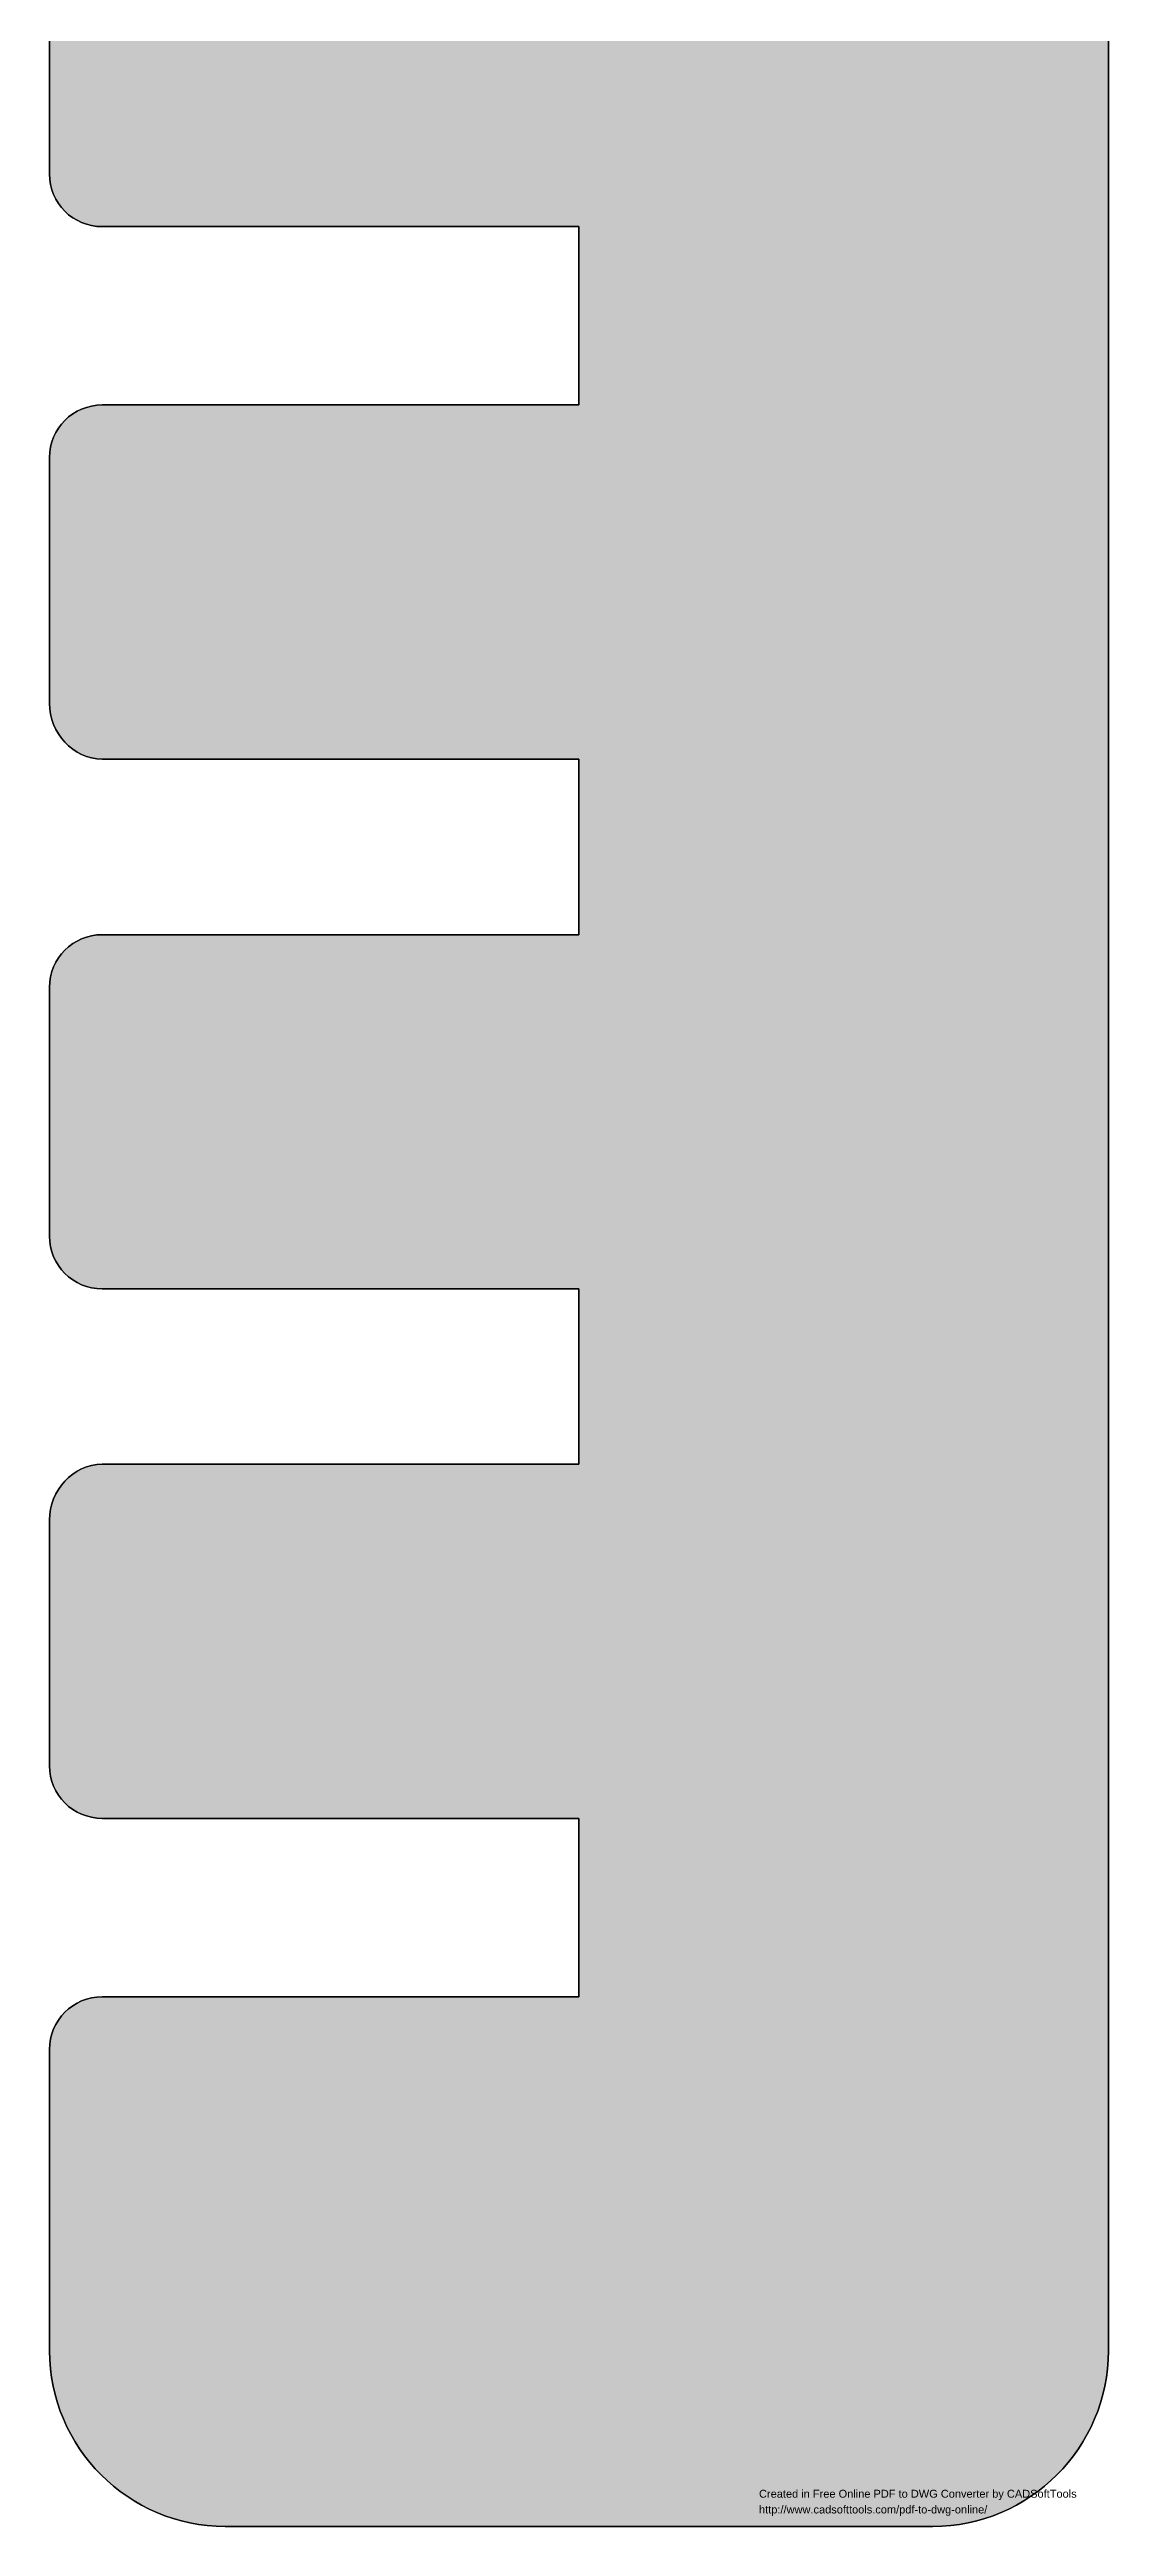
# Model space of a CAD drawing. Header units: millimetres. Extents: x 0 to 5.8, y 1.8 to 28.9.
# Drawn here: x 0 to 5.79, y 1.78 to 15.32 of the extents above; entities that cross this region are included whole.
import ezdxf

# ---------------------------------------------------------------- set-up
doc = ezdxf.new("R2010")
doc.units = ezdxf.units.MM
doc.layers.get('0').update_dxf_attribs({"linetype": 'CONTINUOUS'})
doc.layers.add('111B9D0', color=7, linetype='CONTINUOUS')
doc.styles.add('111BAF0', font='Arial.ttf')

# ---------------------------------------------------------------- blocks, each defined once
blk = doc.blocks.new('11CD5F0')
at = {"layer": '111B9D0', "color": 1, "style": '111BAF0'}
for s, p in [('Created in Free Online PDF to DWG Converter by CADSoftTools', (0, 0)), ('http://www.cadsofttools.com/pdf-to-dwg-online/', (0, -2))]:
    blk.add_text(s, height=1, dxfattribs=at).set_placement(p)

msp = doc.modelspace()

# ---------------------------------------------------------------- hatches: boundary and pattern name
h = msp.add_hatch(color=254)
edge = h.paths.add_edge_path()
edge.add_line((0, 26.251), (0, 27.899))
edge.add_spline(control_points=[(0, 27.899), (0, 28.427), (0.432, 28.859), (0.96, 28.859)], knot_values=[0, 0, 0, 0, 1, 1, 1, 1], degree=3, periodic=0)
edge.add_line((0.96, 28.859), (4.831, 28.859))
edge.add_spline(control_points=[(4.831, 28.859), (5.359, 28.859), (5.791, 28.427), (5.791, 27.899)], knot_values=[0, 0, 0, 0, 1, 1, 1, 1], degree=3, periodic=0)
edge.add_line((5.791, 27.899), (5.791, 2.736))
edge.add_spline(control_points=[(5.791, 2.736), (5.791, 2.208), (5.359, 1.776), (4.831, 1.776)], knot_values=[0, 0, 0, 0, 1, 1, 1, 1], degree=3, periodic=0)
edge.add_line((4.831, 1.776), (0.96, 1.776))
edge.add_spline(control_points=[(0.96, 1.776), (0.432, 1.776), (0, 2.208), (0, 2.736)], knot_values=[0, 0, 0, 0, 1, 1, 1, 1], degree=3, periodic=0)
edge.add_line((0, 2.736), (0, 4.383))
edge.add_spline(control_points=[(0, 4.383), (0, 4.543), (0.128, 4.671), (0.288, 4.671)], knot_values=[0, 0, 0, 0, 1, 1, 1, 1], degree=3, periodic=0)
edge.add_line((0.288, 4.671), (2.895, 4.671))
edge.add_line((2.895, 4.671), (2.895, 5.647))
edge.add_line((2.895, 5.647), (0.288, 5.647))
edge.add_spline(control_points=[(0.288, 5.647), (0.128, 5.647), (0, 5.775), (0, 5.935)], knot_values=[0, 0, 0, 0, 1, 1, 1, 1], degree=3, periodic=0)
edge.add_line((0, 5.935), (0, 7.279))
edge.add_spline(control_points=[(0, 7.279), (0, 7.439), (0.128, 7.583), (0.288, 7.583)], knot_values=[0, 0, 0, 0, 1, 1, 1, 1], degree=3, periodic=0)
edge.add_line((0.288, 7.583), (2.895, 7.583))
edge.add_line((2.895, 7.583), (2.895, 8.542))
edge.add_line((2.895, 8.542), (0.288, 8.542))
edge.add_spline(control_points=[(0.288, 8.542), (0.128, 8.542), (0, 8.67), (0, 8.83)], knot_values=[0, 0, 0, 0, 1, 1, 1, 1], degree=3, periodic=0)
edge.add_line((0, 8.83), (0, 10.19))
edge.add_spline(control_points=[(0, 10.19), (0, 10.35), (0.128, 10.478), (0.288, 10.478)], knot_values=[0, 0, 0, 0, 1, 1, 1, 1], degree=3, periodic=0)
edge.add_line((0.288, 10.478), (2.895, 10.478))
edge.add_line((2.895, 10.478), (2.895, 11.438))
edge.add_line((2.895, 11.438), (0.288, 11.438))
edge.add_spline(control_points=[(0.288, 11.438), (0.128, 11.438), (0, 11.582), (0, 11.742)], knot_values=[0, 0, 0, 0, 1, 1, 1, 1], degree=3, periodic=0)
edge.add_line((0, 11.742), (0, 13.086))
edge.add_spline(control_points=[(0, 13.086), (0, 13.246), (0.128, 13.374), (0.288, 13.374)], knot_values=[0, 0, 0, 0, 1, 1, 1, 1], degree=3, periodic=0)
edge.add_line((0.288, 13.374), (2.895, 13.374))
edge.add_line((2.895, 13.374), (2.895, 14.349))
edge.add_line((2.895, 14.349), (0.288, 14.349))
edge.add_spline(control_points=[(0.288, 14.349), (0.128, 14.349), (0, 14.477), (0, 14.637)], knot_values=[0, 0, 0, 0, 1, 1, 1, 1], degree=3, periodic=0)
edge.add_line((0, 14.637), (0, 15.997))
edge.add_spline(control_points=[(0, 15.997), (0, 16.157), (0.128, 16.285), (0.288, 16.285)], knot_values=[0, 0, 0, 0, 1, 1, 1, 1], degree=3, periodic=0)
edge.add_line((0.288, 16.285), (2.895, 16.285))
edge.add_line((2.895, 16.285), (2.895, 17.245))
edge.add_line((2.895, 17.245), (0.288, 17.245))
edge.add_spline(control_points=[(0.288, 17.245), (0.128, 17.245), (0, 17.373), (0, 17.533)], knot_values=[0, 0, 0, 0, 1, 1, 1, 1], degree=3, periodic=0)
edge.add_line((0, 17.533), (0, 18.893))
edge.add_spline(control_points=[(0, 18.893), (0, 19.053), (0.128, 19.181), (0.288, 19.181)], knot_values=[0, 0, 0, 0, 1, 1, 1, 1], degree=3, periodic=0)
edge.add_line((0.288, 19.181), (2.895, 19.181))
edge.add_line((2.895, 19.181), (2.895, 20.156))
edge.add_line((2.895, 20.156), (0.288, 20.156))
edge.add_spline(control_points=[(0.288, 20.156), (0.128, 20.156), (0, 20.284), (0, 20.444)], knot_values=[0, 0, 0, 0, 1, 1, 1, 1], degree=3, periodic=0)
edge.add_line((0, 20.444), (0, 21.788))
edge.add_spline(control_points=[(0, 21.788), (0, 21.964), (0.128, 22.092), (0.288, 22.092)], knot_values=[0, 0, 0, 0, 1, 1, 1, 1], degree=3, periodic=0)
edge.add_line((0.288, 22.092), (2.895, 22.092))
edge.add_line((2.895, 22.092), (2.895, 23.052))
edge.add_line((2.895, 23.052), (0.288, 23.052))
edge.add_spline(control_points=[(0.288, 23.052), (0.128, 23.052), (0, 23.18), (0, 23.34)], knot_values=[0, 0, 0, 0, 1, 1, 1, 1], degree=3, periodic=0)
edge.add_line((0, 23.34), (0, 24.7))
edge.add_spline(control_points=[(0, 24.7), (0, 24.86), (0.128, 24.987), (0.288, 24.987)], knot_values=[0, 0, 0, 0, 1, 1, 1, 1], degree=3, periodic=0)
edge.add_line((0.288, 24.987), (2.895, 24.987))
edge.add_line((2.895, 24.987), (2.895, 25.963))
edge.add_line((2.895, 25.963), (0.288, 25.963))
edge.add_spline(control_points=[(0.288, 25.963), (0.128, 25.963), (0, 26.091), (0, 26.251)], knot_values=[0, 0, 0, 0, 1, 1, 1, 1], degree=3, periodic=0)
h = msp.add_hatch(color=254)
edge = h.paths.add_edge_path()
edge.add_line((0, 26.251), (0, 27.899))
edge.add_spline(control_points=[(0, 27.899), (0, 28.427), (0.432, 28.859), (0.96, 28.859)], knot_values=[0, 0, 0, 0, 1, 1, 1, 1], degree=3, periodic=0)
edge.add_line((0.96, 28.859), (4.831, 28.859))
edge.add_spline(control_points=[(4.831, 28.859), (5.359, 28.859), (5.791, 28.427), (5.791, 27.899)], knot_values=[0, 0, 0, 0, 1, 1, 1, 1], degree=3, periodic=0)
edge.add_line((5.791, 27.899), (5.791, 2.736))
edge.add_spline(control_points=[(5.791, 2.736), (5.791, 2.208), (5.359, 1.776), (4.831, 1.776)], knot_values=[0, 0, 0, 0, 1, 1, 1, 1], degree=3, periodic=0)
edge.add_line((4.831, 1.776), (0.96, 1.776))
edge.add_spline(control_points=[(0.96, 1.776), (0.432, 1.776), (0, 2.208), (0, 2.736)], knot_values=[0, 0, 0, 0, 1, 1, 1, 1], degree=3, periodic=0)
edge.add_line((0, 2.736), (0, 4.383))
edge.add_spline(control_points=[(0, 4.383), (0, 4.543), (0.128, 4.671), (0.288, 4.671)], knot_values=[0, 0, 0, 0, 1, 1, 1, 1], degree=3, periodic=0)
edge.add_line((0.288, 4.671), (2.895, 4.671))
edge.add_line((2.895, 4.671), (2.895, 5.647))
edge.add_line((2.895, 5.647), (0.288, 5.647))
edge.add_spline(control_points=[(0.288, 5.647), (0.128, 5.647), (0, 5.775), (0, 5.935)], knot_values=[0, 0, 0, 0, 1, 1, 1, 1], degree=3, periodic=0)
edge.add_line((0, 5.935), (0, 7.279))
edge.add_spline(control_points=[(0, 7.279), (0, 7.439), (0.128, 7.583), (0.288, 7.583)], knot_values=[0, 0, 0, 0, 1, 1, 1, 1], degree=3, periodic=0)
edge.add_line((0.288, 7.583), (2.895, 7.583))
edge.add_line((2.895, 7.583), (2.895, 8.542))
edge.add_line((2.895, 8.542), (0.288, 8.542))
edge.add_spline(control_points=[(0.288, 8.542), (0.128, 8.542), (0, 8.67), (0, 8.83)], knot_values=[0, 0, 0, 0, 1, 1, 1, 1], degree=3, periodic=0)
edge.add_line((0, 8.83), (0, 10.19))
edge.add_spline(control_points=[(0, 10.19), (0, 10.35), (0.128, 10.478), (0.288, 10.478)], knot_values=[0, 0, 0, 0, 1, 1, 1, 1], degree=3, periodic=0)
edge.add_line((0.288, 10.478), (2.895, 10.478))
edge.add_line((2.895, 10.478), (2.895, 11.438))
edge.add_line((2.895, 11.438), (0.288, 11.438))
edge.add_spline(control_points=[(0.288, 11.438), (0.128, 11.438), (0, 11.582), (0, 11.742)], knot_values=[0, 0, 0, 0, 1, 1, 1, 1], degree=3, periodic=0)
edge.add_line((0, 11.742), (0, 13.086))
edge.add_spline(control_points=[(0, 13.086), (0, 13.246), (0.128, 13.374), (0.288, 13.374)], knot_values=[0, 0, 0, 0, 1, 1, 1, 1], degree=3, periodic=0)
edge.add_line((0.288, 13.374), (2.895, 13.374))
edge.add_line((2.895, 13.374), (2.895, 14.349))
edge.add_line((2.895, 14.349), (0.288, 14.349))
edge.add_spline(control_points=[(0.288, 14.349), (0.128, 14.349), (0, 14.477), (0, 14.637)], knot_values=[0, 0, 0, 0, 1, 1, 1, 1], degree=3, periodic=0)
edge.add_line((0, 14.637), (0, 15.997))
edge.add_spline(control_points=[(0, 15.997), (0, 16.157), (0.128, 16.285), (0.288, 16.285)], knot_values=[0, 0, 0, 0, 1, 1, 1, 1], degree=3, periodic=0)
edge.add_line((0.288, 16.285), (2.895, 16.285))
edge.add_line((2.895, 16.285), (2.895, 17.245))
edge.add_line((2.895, 17.245), (0.288, 17.245))
edge.add_spline(control_points=[(0.288, 17.245), (0.128, 17.245), (0, 17.373), (0, 17.533)], knot_values=[0, 0, 0, 0, 1, 1, 1, 1], degree=3, periodic=0)
edge.add_line((0, 17.533), (0, 18.893))
edge.add_spline(control_points=[(0, 18.893), (0, 19.053), (0.128, 19.181), (0.288, 19.181)], knot_values=[0, 0, 0, 0, 1, 1, 1, 1], degree=3, periodic=0)
edge.add_line((0.288, 19.181), (2.895, 19.181))
edge.add_line((2.895, 19.181), (2.895, 20.156))
edge.add_line((2.895, 20.156), (0.288, 20.156))
edge.add_spline(control_points=[(0.288, 20.156), (0.128, 20.156), (0, 20.284), (0, 20.444)], knot_values=[0, 0, 0, 0, 1, 1, 1, 1], degree=3, periodic=0)
edge.add_line((0, 20.444), (0, 21.788))
edge.add_spline(control_points=[(0, 21.788), (0, 21.964), (0.128, 22.092), (0.288, 22.092)], knot_values=[0, 0, 0, 0, 1, 1, 1, 1], degree=3, periodic=0)
edge.add_line((0.288, 22.092), (2.895, 22.092))
edge.add_line((2.895, 22.092), (2.895, 23.052))
edge.add_line((2.895, 23.052), (0.288, 23.052))
edge.add_spline(control_points=[(0.288, 23.052), (0.128, 23.052), (0, 23.18), (0, 23.34)], knot_values=[0, 0, 0, 0, 1, 1, 1, 1], degree=3, periodic=0)
edge.add_line((0, 23.34), (0, 24.7))
edge.add_spline(control_points=[(0, 24.7), (0, 24.86), (0.128, 24.987), (0.288, 24.987)], knot_values=[0, 0, 0, 0, 1, 1, 1, 1], degree=3, periodic=0)
edge.add_line((0.288, 24.987), (2.895, 24.987))
edge.add_line((2.895, 24.987), (2.895, 25.963))
edge.add_line((2.895, 25.963), (0.288, 25.963))
edge.add_spline(control_points=[(0.288, 25.963), (0.128, 25.963), (0, 26.091), (0, 26.251)], knot_values=[0, 0, 0, 0, 1, 1, 1, 1], degree=3, periodic=0)
h = msp.add_hatch(color=254)
edge = h.paths.add_edge_path()
edge.add_spline(control_points=[(0, 14.637), (0, 14.477), (0.128, 14.349), (0.288, 14.349), (0.288, 14.349), (0.128, 14.349), (0, 14.477), (0, 14.637)], knot_values=[0, 0, 0, 0, 0.125, 0.125, 0.125, 0.125, 1, 1, 1, 1], degree=3, periodic=0)
h = msp.add_hatch(color=254)
edge = h.paths.add_edge_path()
edge.add_spline(control_points=[(0, 13.086), (0, 13.246), (0.128, 13.374), (0.288, 13.374), (0.288, 13.374), (0.128, 13.374), (0, 13.246), (0, 13.086)], knot_values=[0, 0, 0, 0, 0.125, 0.125, 0.125, 0.125, 1, 1, 1, 1], degree=3, periodic=0)
h = msp.add_hatch(color=254)
edge = h.paths.add_edge_path()
edge.add_spline(control_points=[(0.288, 11.438), (0.128, 11.438), (0, 11.582), (0, 11.742), (0, 11.742), (0, 11.582), (0.128, 11.438), (0.288, 11.438)], knot_values=[0, 0, 0, 0, 0.125, 0.125, 0.125, 0.125, 1, 1, 1, 1], degree=3, periodic=0)
h = msp.add_hatch(color=254)
edge = h.paths.add_edge_path()
edge.add_spline(control_points=[(0, 10.19), (0, 10.35), (0.128, 10.478), (0.288, 10.478), (0.288, 10.478), (0.128, 10.478), (0, 10.35), (0, 10.19)], knot_values=[0, 0, 0, 0, 0.125, 0.125, 0.125, 0.125, 1, 1, 1, 1], degree=3, periodic=0)
h = msp.add_hatch(color=254)
edge = h.paths.add_edge_path()
edge.add_spline(control_points=[(0.288, 8.542), (0.128, 8.542), (0, 8.67), (0, 8.83), (0, 8.83), (0, 8.67), (0.128, 8.542), (0.288, 8.542)], knot_values=[0, 0, 0, 0, 0.125, 0.125, 0.125, 0.125, 1, 1, 1, 1], degree=3, periodic=0)
h = msp.add_hatch(color=254)
edge = h.paths.add_edge_path()
edge.add_spline(control_points=[(0, 7.279), (0, 7.439), (0.128, 7.583), (0.288, 7.583), (0.288, 7.583), (0.128, 7.583), (0, 7.439), (0, 7.279)], knot_values=[0, 0, 0, 0, 0.125, 0.125, 0.125, 0.125, 1, 1, 1, 1], degree=3, periodic=0)
h = msp.add_hatch(color=254)
edge = h.paths.add_edge_path()
edge.add_spline(control_points=[(0.288, 5.647), (0.128, 5.647), (0, 5.775), (0, 5.935), (0, 5.935), (0, 5.775), (0.128, 5.647), (0.288, 5.647)], knot_values=[0, 0, 0, 0, 0.125, 0.125, 0.125, 0.125, 1, 1, 1, 1], degree=3, periodic=0)
h = msp.add_hatch(color=254)
edge = h.paths.add_edge_path()
edge.add_spline(control_points=[(0, 4.383), (0, 4.543), (0.128, 4.671), (0.288, 4.671), (0.288, 4.671), (0.128, 4.671), (0, 4.543), (0, 4.383)], knot_values=[0, 0, 0, 0, 0.125, 0.125, 0.125, 0.125, 1, 1, 1, 1], degree=3, periodic=0)
h = msp.add_hatch(color=254)
edge = h.paths.add_edge_path()
edge.add_spline(control_points=[(0.96, 1.776), (0.432, 1.776), (0, 2.208), (0, 2.736), (0, 2.736), (0, 2.208), (0.432, 1.776), (0.96, 1.776)], knot_values=[0, 0, 0, 0, 0.125, 0.125, 0.125, 0.125, 1, 1, 1, 1], degree=3, periodic=0)
h = msp.add_hatch(color=254)
edge = h.paths.add_edge_path()
edge.add_spline(control_points=[(5.791, 2.736), (5.791, 2.208), (5.359, 1.776), (4.831, 1.776), (4.831, 1.776), (5.359, 1.776), (5.791, 2.208), (5.791, 2.736)], knot_values=[0, 0, 0, 0, 0.125, 0.125, 0.125, 0.125, 1, 1, 1, 1], degree=3, periodic=0)

# ---------------------------------------------------------------- linework, layer by layer
at = {"color": 250, "linetype": 'Continuous', "lineweight": 30}
for p, q in [((5.791, 27.899), (5.791, 2.736)), ((5.791, 27.899), (5.791, 2.736)), ((0, 14.637), (0, 15.997)), ((0, 14.637), (0, 15.997)), ((0, 11.742), (0, 13.086)), ((0, 11.742), (0, 13.086)), ((0, 8.83), (0, 10.19)), ((0, 8.83), (0, 10.19)), ((0, 5.935), (0, 7.279)), ((0, 5.935), (0, 7.279)), ((0, 2.736), (0, 4.383)), ((0, 2.736), (0, 4.383)), ((4.831, 1.776), (0.96, 1.776)), ((4.831, 1.776), (0.96, 1.776))]:
    msp.add_line(p, q, dxfattribs=at)
for points in [[(5.791, 27.899), (5.791, 2.736)], [(0, 15.997), (0, 14.637)], [(0.288, 14.349), (2.895, 14.349)], [(0.288, 14.349), (0.288, 14.349)], [(2.895, 14.349), (2.895, 13.374)], [(2.895, 14.349), (2.895, 14.349)], [(0.288, 13.374), (2.895, 13.374)], [(0.288, 13.374), (0.288, 13.374)], [(0, 13.086), (0, 11.742)], [(0, 13.086), (0, 13.086)], [(0.288, 11.438), (2.895, 11.438)], [(0.288, 11.438), (0.288, 11.438)], [(2.895, 11.438), (2.895, 10.478)], [(2.895, 11.438), (2.895, 11.438)], [(0.288, 10.478), (2.895, 10.478)], [(0.288, 10.478), (0.288, 10.478)], [(0, 10.19), (0, 8.83)], [(0, 10.19), (0, 10.19)], [(0.288, 8.542), (2.895, 8.542)], [(0.288, 8.542), (0.288, 8.542)], [(2.895, 8.542), (2.895, 7.583)], [(2.895, 8.542), (2.895, 8.542)], [(0.288, 7.583), (2.895, 7.583)], [(0.288, 7.583), (0.288, 7.583)], [(0, 7.279), (0, 5.935)], [(0, 7.279), (0, 7.279)], [(0.288, 5.647), (2.895, 5.647)], [(0.288, 5.647), (0.288, 5.647)], [(2.895, 5.647), (2.895, 4.671)], [(2.895, 5.647), (2.895, 5.647)], [(0.288, 4.671), (2.895, 4.671)], [(0.288, 4.671), (0.288, 4.671)], [(0, 4.383), (0, 2.736)], [(0, 4.383), (0, 4.383)], [(4.831, 1.776), (0.96, 1.776)], [(4.831, 1.776), (4.831, 1.776)]]:
    msp.add_lwpolyline(points, close=True, dxfattribs=at)
for points in [[(0.288, 13.374), (2.895, 13.374), (2.895, 14.349), (0.288, 14.349)], [(0.288, 13.374), (2.895, 13.374), (2.895, 14.349), (0.288, 14.349)], [(0.288, 10.478), (2.895, 10.478), (2.895, 11.438), (0.288, 11.438)], [(0.288, 10.478), (2.895, 10.478), (2.895, 11.438), (0.288, 11.438)], [(0.288, 7.583), (2.895, 7.583), (2.895, 8.542), (0.288, 8.542)], [(0.288, 7.583), (2.895, 7.583), (2.895, 8.542), (0.288, 8.542)], [(0.288, 4.671), (2.895, 4.671), (2.895, 5.647), (0.288, 5.647)], [(0.288, 4.671), (2.895, 4.671), (2.895, 5.647), (0.288, 5.647)]]:
    msp.add_lwpolyline(points, dxfattribs=at)
for points in [[(0.288, 14.349), (0.128, 14.349), (0, 14.477), (0, 14.637)], [(0.288, 14.349), (0.128, 14.349), (0, 14.477), (0, 14.637)], [(0, 13.086), (0, 13.246), (0.128, 13.374), (0.288, 13.374)], [(0, 13.086), (0, 13.246), (0.128, 13.374), (0.288, 13.374)], [(0.288, 11.438), (0.128, 11.438), (0, 11.582), (0, 11.742)], [(0.288, 11.438), (0.128, 11.438), (0, 11.582), (0, 11.742)], [(0, 10.19), (0, 10.35), (0.128, 10.478), (0.288, 10.478)], [(0, 10.19), (0, 10.35), (0.128, 10.478), (0.288, 10.478)], [(0.288, 8.542), (0.128, 8.542), (0, 8.67), (0, 8.83)], [(0.288, 8.542), (0.128, 8.542), (0, 8.67), (0, 8.83)], [(0, 7.279), (0, 7.439), (0.128, 7.583), (0.288, 7.583)], [(0, 7.279), (0, 7.439), (0.128, 7.583), (0.288, 7.583)], [(0.288, 5.647), (0.128, 5.647), (0, 5.775), (0, 5.935)], [(0.288, 5.647), (0.128, 5.647), (0, 5.775), (0, 5.935)], [(0, 4.383), (0, 4.543), (0.128, 4.671), (0.288, 4.671)], [(0, 4.383), (0, 4.543), (0.128, 4.671), (0.288, 4.671)], [(0.96, 1.776), (0.432, 1.776), (0, 2.208), (0, 2.736)], [(0.96, 1.776), (0.432, 1.776), (0, 2.208), (0, 2.736)], [(5.791, 2.736), (5.791, 2.208), (5.359, 1.776), (4.831, 1.776)], [(5.791, 2.736), (5.791, 2.208), (5.359, 1.776), (4.831, 1.776)]]:
    msp.add_open_spline(points, degree=3, dxfattribs=at)
for points in [[(0, 14.637), (0, 14.477), (0.128, 14.349), (0.288, 14.349), (0.288, 14.349), (0.128, 14.349), (0, 14.477), (0, 14.637)], [(0, 13.086), (0, 13.246), (0.128, 13.374), (0.288, 13.374), (0.288, 13.374), (0.128, 13.374), (0, 13.246), (0, 13.086)], [(0.288, 11.438), (0.128, 11.438), (0, 11.582), (0, 11.742), (0, 11.742), (0, 11.582), (0.128, 11.438), (0.288, 11.438)], [(0, 10.19), (0, 10.35), (0.128, 10.478), (0.288, 10.478), (0.288, 10.478), (0.128, 10.478), (0, 10.35), (0, 10.19)], [(0.288, 8.542), (0.128, 8.542), (0, 8.67), (0, 8.83), (0, 8.83), (0, 8.67), (0.128, 8.542), (0.288, 8.542)], [(0, 7.279), (0, 7.439), (0.128, 7.583), (0.288, 7.583), (0.288, 7.583), (0.128, 7.583), (0, 7.439), (0, 7.279)], [(0.288, 5.647), (0.128, 5.647), (0, 5.775), (0, 5.935), (0, 5.935), (0, 5.775), (0.128, 5.647), (0.288, 5.647)], [(0, 4.383), (0, 4.543), (0.128, 4.671), (0.288, 4.671), (0.288, 4.671), (0.128, 4.671), (0, 4.543), (0, 4.383)], [(0.96, 1.776), (0.432, 1.776), (0, 2.208), (0, 2.736), (0, 2.736), (0, 2.208), (0.432, 1.776), (0.96, 1.776)], [(5.791, 2.736), (5.791, 2.208), (5.359, 1.776), (4.831, 1.776), (4.831, 1.776), (5.359, 1.776), (5.791, 2.208), (5.791, 2.736)]]:
    msp.add_open_spline(points, degree=3, knots=[0, 0, 0, 0, 0.125, 0.125, 0.125, 0.125, 1, 1, 1, 1], dxfattribs=at)

# ---------------------------------------------------------------- block references
at = {"layer": '111B9D0', "xscale": 0.04311396327623225, "yscale": 0.04311396327623225, "zscale": 0.04311396327623225}
msp.add_blockref('11CD5F0', (3.88, 1.933), dxfattribs=at)

doc.saveas('drawing.dxf')
